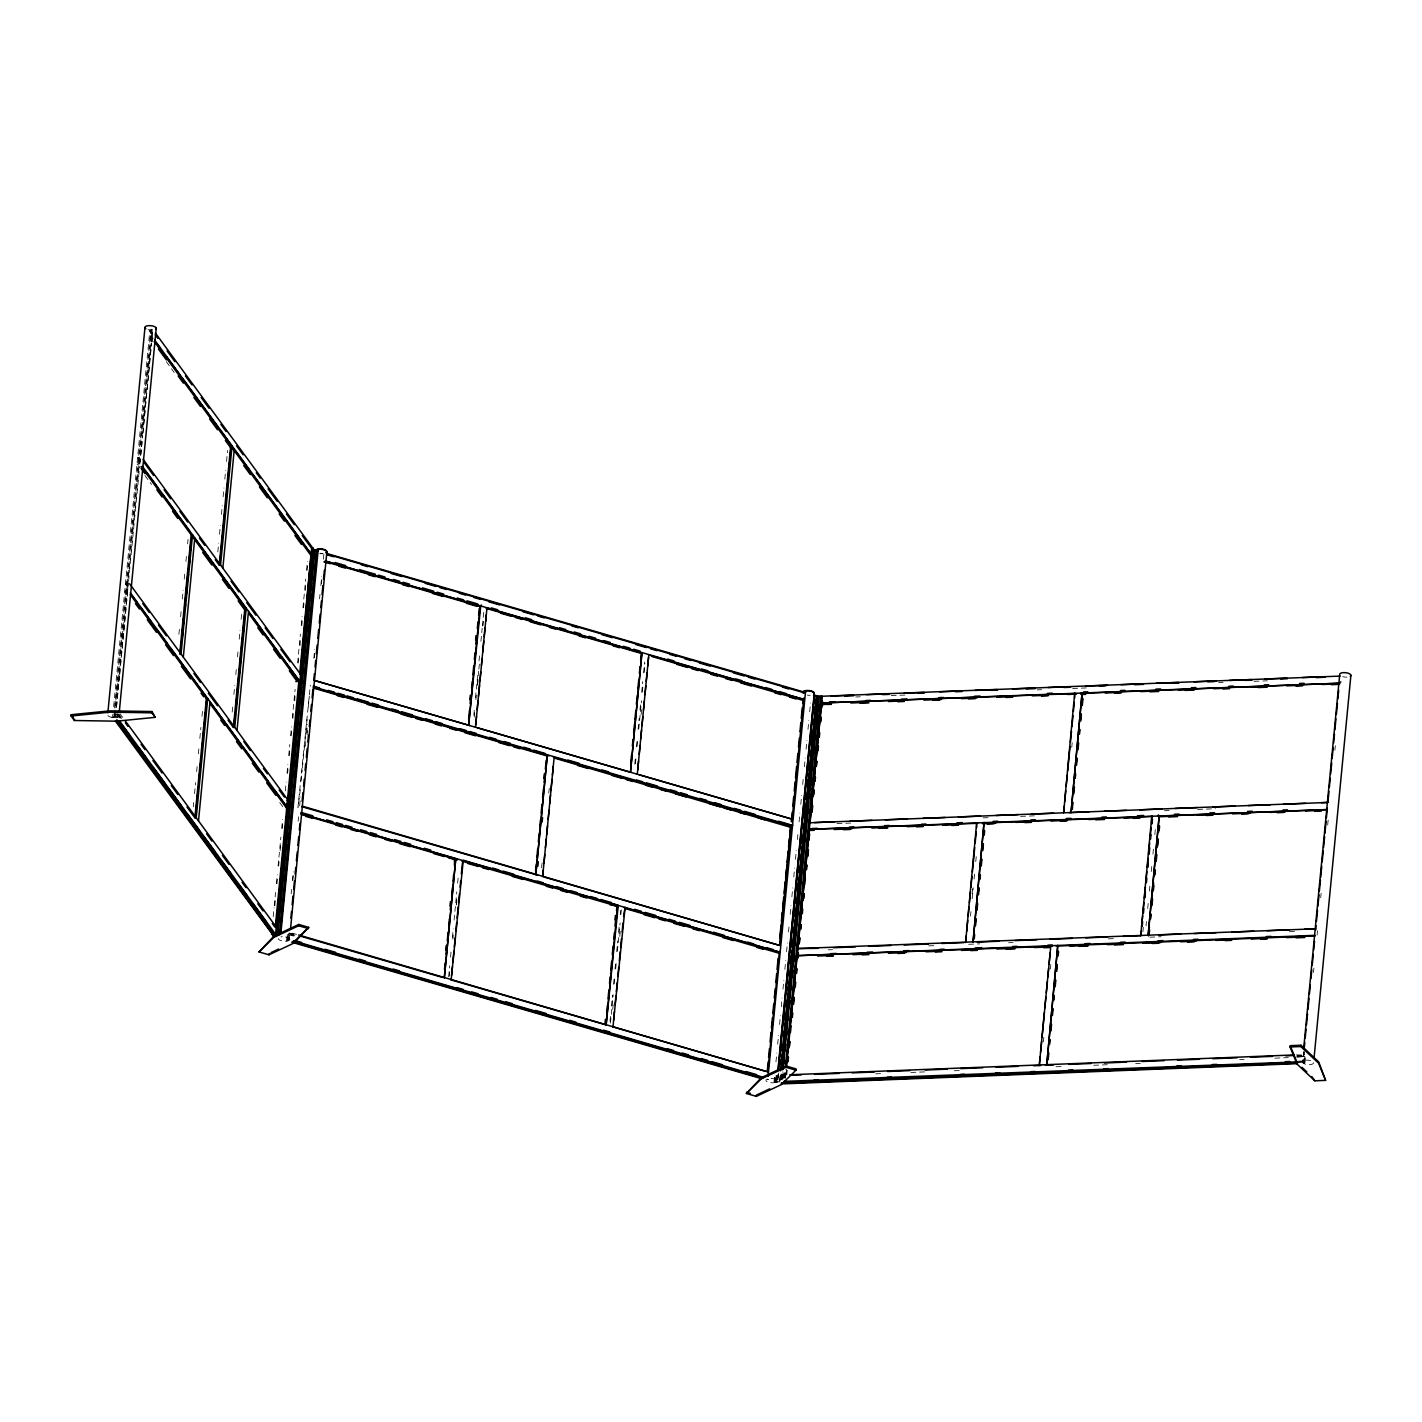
<?xml version="1.0" encoding="UTF-8"?>
<svg xmlns="http://www.w3.org/2000/svg" width="1422" height="1422" viewBox="0 0 1422 1422"><rect width="100%" height="100%" fill="white"/><g stroke="black" fill="none" stroke-linecap="round" stroke-linejoin="round"><path stroke-width="0.75" stroke-dasharray="5 3.75" d="M112.018 717.435L113.102 713.933M113.636 706.485L149.879 330.011L151.425 329.94L115.182 707.392M112.569 717.506L114.098 717.435L114.275 710.2M114.489 707.996L150.963 329.317L152.296 329.264L151.71 340.907M114.098 717.435L114.667 711.604L119.946 718.821M117.404 717.221L114.986 716.759L115.626 710.147M115.84 707.943L139.16 465.758M139.374 463.572L152.296 329.264M115.449 717.381L115.609 710.982M127.749 589.739L127.767 584.638L126.416 584.691L127.767 584.638M139.498 462.808C137.01 464.496 142.076 462.043 139.943 458.275L139.001 458.897M152.083 337.014L152.101 331.913L151.176 332.535M116.515 706.379L119.484 675.557M119.697 673.353L128.389 583.091M128.602 580.887L139.623 466.398M139.836 464.194L142.591 435.576M142.804 433.372L151.496 343.093M116.533 707.338L119.466 676.872M119.679 674.703L127.838 589.863L126.487 589.917M140.867 454.613L142.129 441.567M142.964 432.875L151.55 343.68M151.763 341.493L152.172 337.156L150.821 337.21M116.8 717.328L117.137 713.773M178.905 634.319L179.545 627.689M180.612 616.65L181.252 610.038M182.318 599L183.154 590.166M184.22 579.127L184.86 572.497M185.927 561.459L186.566 554.829M187.633 543.791L188.06 539.382M193.268 806.896L193.694 802.47M194.53 793.654L195.596 782.598M196.663 771.559L197.303 764.947M198.369 753.909L199.009 747.279M199.844 738.445L200.911 727.406M201.977 716.368L202.617 709.738M217.815 551.967L218.65 543.133M219.503 534.299L220.357 525.482M221.423 514.426L222.276 505.61M223.13 496.776L223.965 487.942M224.818 479.107L225.671 470.273M226.525 461.439L227.591 450.401M232.177 712.084L232.817 705.454M233.883 694.416L234.737 685.582M235.803 674.543L236.425 667.913M237.492 656.875L238.132 650.263M239.198 639.225L240.051 630.39M241.118 619.352L241.74 612.722M273.202 916.675L274.055 907.84M274.268 905.636L275.548 892.394M276.401 883.56L277.237 874.743M278.09 865.909L280.863 837.22M281.698 828.386L282.551 819.57M285.324 790.881L286.16 782.047M287.013 773.213L287.866 764.396M288.719 755.562L289.786 744.524M290.621 735.707L291.474 726.873M292.328 718.057L293.821 702.592M294.034 700.388L295.101 689.368M297.642 662.883L299.135 647.437M299.349 645.215L300.398 634.194M301.251 625.36L302.104 616.526M302.957 607.709L304.45 592.263M304.646 590.059L305.712 579.021M306.565 570.186L307.419 561.37M274.819 905.796L275.459 899.184M276.952 883.737L277.379 879.311M278.659 866.069L279.067 861.661M280.134 850.623L280.774 844.01M282.267 828.564L282.694 824.138M287.582 773.39L288.008 768.964M289.27 755.74L289.697 751.314M291.19 735.867L291.617 731.459M292.896 718.217L293.305 713.808M294.727 700.762L295.012 696.14M298.193 663.043L298.62 658.635M300.042 645.588L300.326 640.967M301.82 625.52L302.246 621.112M303.508 607.869L303.935 603.461M305.357 590.414L305.641 585.811M307.116 570.346L307.543 565.938M300.309 789.654L297.962 807.5L310.351 685.244M301.144 780.962L302.193 770.084M302.406 767.898L303.864 752.682M304.077 750.496L307.419 715.693M308.272 707.001L309.321 696.122M288.719 933.916L288.097 940.511L286.711 940.12L287.404 934.325M291.155 893.869L291.581 889.479M292.434 880.662L293.27 871.864M298.158 821.223L298.584 816.815M299.633 805.812L300.486 796.995M305.357 746.372L305.783 741.964M306.637 733.148L307.49 724.349M313.835 658.297L314.689 649.481M319.559 598.858L319.986 594.449M320.839 585.633L321.692 576.834M323.381 559.219L324.02 552.607M292.879 880.005L293.305 875.65M314.28 657.746L314.706 653.391M321.408 583.784L321.834 579.429M286.906 941.115L288.115 933.827M307.081 734.925L307.507 730.517M286.711 940.12L288.755 940.084L289.306 934.254L295.687 936.103M288.755 940.084L290.106 932.512M448.641 976.683L449.69 965.805M450.525 957.095L451.361 948.403M452.409 937.525L453.245 928.815M454.08 920.123L456.8 891.843M457.635 883.133L458.488 874.441M473.81 715.266L474.433 708.743M475.481 697.864L477.988 671.753M479.036 660.875L479.676 654.351M480.92 641.304L482.182 628.24M482.396 626.071L484.067 608.669M449.299 976.239L449.708 971.884M452.854 939.267L453.28 934.912M456.213 904.445L456.835 897.922M474.255 717.008L474.681 712.653M475.926 699.606L476.352 695.251M477.401 684.373L478.663 671.326M478.858 669.14L479.498 662.616M483.053 625.627L483.48 621.29M456.48 904.925L456.906 900.517M477.614 685.333L478.041 680.907M541.604 867.847L542.244 861.234M548.75 793.12L549.248 788.357M610.002 1021.316L610.642 1014.793M611.478 1006.083L612.527 995.204M613.575 984.326L614.197 977.803M615.033 969.111L615.868 960.401M616.704 951.709L617.752 940.831M618.588 932.121L619.441 923.429M620.276 914.719L620.685 910.364M634.763 764.254L635.598 755.544M636.434 746.852L637.269 738.142M638.105 729.45L639.153 718.572M639.989 709.862L640.842 701.17M641.678 692.461L642.726 681.582M643.562 672.89L644.61 662.012M610.465 1023.058L613.184 994.778M614.233 983.9L614.855 977.376M615.69 968.666L616.526 959.974M617.379 951.265L620.099 922.985M620.934 914.275L621.343 909.938M635.421 763.81L636.256 755.118M637.092 746.408L637.927 737.716M638.78 729.006L641.5 700.726M642.335 692.016L643.171 683.324M644.219 672.446L645.055 663.736M612.758 1009.336L613.184 1004.91M619.779 936.476L620.419 929.846M641.126 714.662L641.766 708.049M776.483 1075.565L775.843 1082.195L774.066 1081.662L774.492 1077.272M775.968 1061.861L776.821 1053.044M777.674 1044.246L778.527 1035.429M779.576 1024.427L780.429 1015.628M781.282 1006.812L782.118 998.013M782.971 989.197L783.824 980.398M784.873 969.377L785.726 960.579M786.579 951.762L787.433 942.964M788.481 931.961L789.121 925.349M790.188 914.346L791.023 905.53M791.876 896.731L792.729 887.915M793.778 876.912L794.631 868.113M795.485 859.297L796.32 850.498M797.387 839.478L798.026 832.883M799.093 821.88L799.928 813.064M800.782 804.265L801.635 795.449M802.683 784.446L803.323 777.834M804.39 766.831L805.225 758.015M806.078 749.216L806.932 740.418M807.98 729.397L808.834 720.598M809.687 711.782L810.54 702.983M774.279 1082.675L775.363 1074.623M774.901 1082.444L775.541 1075.814M778.741 1072.952L777.887 1081.787L776.696 1082.569L775.505 1082.409L776.092 1075.459M775.968 1082.551L776.75 1075.032M776.359 1081.484L776.981 1074.854M776.696 1082.569L777.55 1074.321M777.727 1074.748L777.087 1081.378L774.066 1081.662M778.19 1074.89L777.887 1081.787M779.558 1081.04L780.394 1073.059M779.878 1081.218L780.5 1073.806M780.038 1080.436L780.909 1073.752M780.625 1079.138L781.265 1072.526M780.909 1079.174L781.549 1072.561M781.229 1079.174L781.869 1072.561M781.353 1079.174L781.993 1072.543M781.851 1079.529L782.402 1071.832M782.011 1079.956L782.864 1071.122M783.007 1072.561L783.007 1077.467M783.007 1078.943L783.629 1070.944M783.824 1078.036L784.464 1071.406M784.286 1077.84L784.926 1071.228M784.766 1077.823L785.406 1071.193M784.997 1078.107L785.851 1069.291M785.424 1078.089L786.277 1069.273M785.993 1074.463L786.419 1070.055M786.224 1074.748L786.864 1070.037M786.793 1074.908L787.219 1070.499M972.204 893.727L972.666 887.861M970.515 916.052L970.942 911.698M972.186 898.651L973.235 887.772M974.07 879.063L974.71 872.539M975.759 861.661L976.381 855.137M1043.393 1041.757L1043.819 1037.349M1050.414 968.897L1050.84 964.472M1071.779 747.19L1072.188 742.675M1142.915 931.766L1143.341 927.357M1146.025 925.918L1146.452 921.563M1147.714 908.516L1148.336 901.992M1149.385 891.114L1150.007 884.591M1151.269 871.526L1151.891 865.003M1152.94 854.124L1153.58 847.601M1154.824 834.554L1155.464 828.031M1303.938 1051.285L1302.89 1062.287L1303.547 1052.12M1304.116 1063.692L1304.347 1051.836M1303.761 1063.496L1304.614 1054.68M1298.997 1061.719L1304.774 1061.505L1304.792 1056.404L1296.508 1056.724M1303.299 1062.856L1304.792 1062.785L1305.023 1055.622M1304.792 1062.785L1305.432 1056.191M1313.484 972.524L1313.91 968.115M1317.092 935.089L1317.519 930.681M1320.7 897.655L1321.127 893.265M1327.686 825.009L1328.326 818.397M1334.903 750.158L1335.329 745.75M289.501 939.587L289.555 939.373A5.652 2.204 5.5 0 0 283.725 936.76M765.8 1079.902L768.502 1079.422L767.116 1079.031M776.11 1081.644L779.54 1081.875M151.301 331.237L149.95 331.29L152.563 334.881M151.656 336.445L150.323 336.499L153.416 340.747M151.958 338.312L153.292 338.258M139.125 457.6L137.774 457.653L140.405 461.226M139.089 459.022L140.44 458.968M137.099 464.781L138.432 464.727M126.967 583.962L125.616 583.998L128.229 587.588M127.34 589.17L126.398 589.792M126.274 591.09L124.923 591.143L127.553 594.716M115.164 715.533L114.222 716.137M113.653 716.812L114.986 716.759M855.777 696.976L860.203 696.798M891.185 695.589L906.667 694.967M1037.225 689.848L1041.651 689.67M1072.615 688.461L1088.114 687.857M1218.654 682.72L1223.08 682.542M1254.062 681.334L1267.34 680.818M836.971 823.587L852.471 822.983M983.011 817.863L988.13 817.65M1020.623 816.37L1034.416 815.837M1164.458 810.736L1169.133 810.54M1197.644 809.42L1215.437 808.727M828.191 949.807L832.617 949.647M928.797 945.861L935.445 945.594M968.631 944.297L979.829 943.853M1008.625 942.733L1013.068 942.555M1108.342 938.822L1116.874 938.484M1149.829 937.187L1161.134 936.743M1289.434 931.712L1296.117 931.446M1296.526 1054.857L1303.565 1055.16L1296.935 1055.426M1297.344 1055.977L1304.401 1056.279L1297.753 1056.546M785.673 1076.774L784.748 1077.396M875.597 1073.841L882.209 1073.574M910.88 1072.455L926.309 1071.832M954.251 1070.748L960.899 1070.482M1056.031 1066.749L1063.229 1066.464M1093.66 1065.274L1107.329 1064.74M1135.698 1063.62L1140.391 1063.443M1239.611 1059.532L1244.108 1059.354M1274.876 1058.164L1288.368 1057.63M1296.935 1057.293L1304.792 1056.404M1298.588 1061.168L1304.347 1060.936M1298.464 1062.465L1304.383 1062.234M149.879 330.011L149.328 329.94A5.652 2.204 5.5 0 1 147.959 329.62M292.221 933.134L296.469 934.361M289.43 932.956L295.812 934.805M288.773 933.383L295.154 935.232M288.648 934.681L295.029 936.529M288.879 938.787L286.977 938.858L292.47 940.457M153.238 341.955L150.608 338.365L149.257 338.418L151.887 342.009M166.321 361.721L174.195 372.475M144.973 475.535L151.532 484.493M279.743 802.595L283.671 807.963M120.106 713.791L122.736 717.381M118.755 713.844L121.385 717.435M118.63 715.142L121.297 718.768M117.422 713.897L120.035 717.47M289.555 939.373A5.652 2.204 5.5 0 1 284.133 941.222A5.652 2.204 5.5 0 1 278.285 938.609M280.934 936.867A5.652 2.204 5.5 0 1 282.267 936.725M322.883 553.745A5.652 2.204 5.5 0 1 319.968 553.549M322.918 553.425A5.652 2.204 5.5 0 1 320.003 553.229M118.062 714.591A5.652 2.204 5.5 0 1 114.222 717.63A5.652 2.204 5.5 0 1 107.788 714.431M771.08 1078.32A5.652 2.204 5.5 0 1 776.874 1080.738A5.652 2.204 5.5 0 1 772.466 1082.817A5.652 2.204 5.5 0 1 765.907 1080.756M810.256 695.305A5.652 2.204 5.5 0 1 807.341 695.109M1313.59 1062.749A5.652 2.204 5.5 0 1 1307.174 1064.509A5.652 2.204 5.5 0 1 1302.588 1061.256A5.652 2.204 5.5 0 1 1310.604 1060.634M1346.918 677.139A5.652 2.204 5.5 0 1 1342.635 676.623"/><path stroke-width="1.5" d="M273.948 936.458C277.574 935.001 271.46 935.054 273.699 936.849M71.1 715.995L71.224 714.697L109.992 710.858L152.047 711.533L155.229 717.346L116.462 721.185L74.406 720.51L71.1 715.995L109.85 712.155L151.923 712.831L155.229 717.346M74.406 720.51L74.531 719.212M107.859 712.795L144.973 327.504M119.341 711.356L156.224 328.251M151.923 712.831L152.047 711.533M191.17 534.85L179.687 654.084L181.038 654.031L192.521 534.796L191.579 535.419M180.31 652.449L181.376 641.411M181.803 636.985L182.656 628.151M183.083 623.743L184.149 612.704M184.576 608.278L185.624 597.24M186.051 592.832L186.904 583.998M187.331 579.572L188.397 568.533M188.824 564.125L189.89 553.087M190.299 548.661L191.152 539.845M180.701 654.476L181.341 647.952M182.371 637.074L182.798 632.719M183.634 624.027L184.06 619.672M185.109 608.794L185.518 604.439M186.566 593.561L186.993 589.206M187.828 580.514L188.451 573.99M189.499 563.112L189.926 558.757M190.761 550.065L191.17 545.71M183.314 657.142L194.796 537.907M194.885 817.828L206.368 698.593L207.719 698.54L196.236 817.774L194.885 817.828L186.993 807.021M219.219 565.121L230.702 445.886L232.053 445.833L220.57 565.067L219.219 565.121L215.255 559.681M195.827 813.188L197 800.728M197.285 797.955L198.333 787.077M198.707 783.06L199.809 771.844M200.2 767.613L201.266 756.575M201.693 752.274L204.021 727.868M204.413 723.994L205.515 712.404M205.888 708.76L206.919 697.864L170.622 648.308M220.072 561.263L222.614 534.761M222.881 532.183L223.929 521.305M224.321 517.093L225.387 506.054M225.814 501.735L226.862 490.608M227.289 486.502L229.635 461.901M230.009 458.222L231.253 445.175M198.511 820.885L209.994 701.65M222.845 568.16L234.328 448.925M234.221 723.585L235.288 712.546M235.714 708.12L236.781 697.082M237.207 692.674L239.536 668.376M239.963 663.967L241.029 652.929M241.456 648.503L242.522 637.465M242.949 633.057L243.784 624.222M244.211 619.796L245.277 608.758M234.612 723.176L235.448 714.466M236.07 707.943L236.692 701.419M237.545 692.727L238.167 686.186M238.789 679.663L239.625 670.971M240.265 664.447L241.1 655.738M241.722 649.214L242.362 642.691M243.198 633.981L243.82 627.457M244.655 618.748L245.704 607.887L226.08 581.083M237.012 730.481L248.495 611.247M259 951.922L273.966 936.103L298.762 924.46L308.716 927.34L293.75 943.177L268.971 954.82L259 951.922L273.842 937.4L298.638 925.758L308.592 928.637M268.971 954.82L269.096 953.522M276.277 936.423L274.322 932.921M130.273 592.761L287.706 807.803L286.373 807.856L286.782 803.537M142.449 466.416L299.882 681.44L298.531 681.494L299.064 680.765M154.607 340.054L312.04 555.095L310.707 555.149L310.831 553.851M275.441 925.58L298.904 680.427M299.669 673.992L311.027 554.633M275.921 927.5L299.74 680.587M300.38 673.975L311.667 548.021L312.787 547.985L313.64 549.176L276.437 935.374M274.606 934.396L275.601 934.183L312.733 547.968L155.3 332.926M276.437 927.108L277.326 917.883M277.699 913.866L278.765 902.828M279.192 898.402L280.081 889.194M280.507 884.768L281.574 873.748M282.178 867.509L283.014 858.692M283.44 854.267L284.507 843.246M284.755 840.633L285.822 829.613M286.426 823.374L287.262 814.557M287.688 810.131L288.755 799.111M289.004 796.498L290.07 785.459M290.497 781.051L291.528 770.404M291.937 765.996L293.003 754.958M293.43 750.549L294.318 741.324M294.745 736.916L295.812 725.878M296.203 721.861L297.251 710.822M297.678 706.414L298.567 697.189M298.993 692.781L300.06 681.742M300.664 675.521L301.5 666.687M301.926 662.279L302.993 651.24M303.242 648.645L304.308 637.607M304.912 631.386L305.766 622.552M306.174 618.143L307.241 607.105M307.667 602.697L308.556 593.472M308.983 589.063L310.014 578.416M310.44 574.008L311.489 562.97M311.916 558.562L312.111 549.248M276.65 929.508L280.49 889.781M280.898 885.355L290.461 786.064M290.888 781.638L294.727 741.911M295.136 737.503L298.976 697.775M299.402 693.367L308.965 594.058M309.374 589.65L313.64 549.176M276.49 934.218L313.213 549.923M278.125 933.97L315.097 549.976L313.462 550.225M279.69 934.627L316.679 550.634L314.742 551.398M280.863 923.944L281.503 917.332M282.356 908.498L282.782 904.09M283.636 895.256L284.276 888.643M285.129 879.809L285.751 873.197M286.604 864.363L287.031 859.955M287.884 851.12L288.524 844.508M289.377 835.674L289.999 829.062M290.852 820.227L291.279 815.819M292.132 806.985L292.772 800.373M293.625 791.539L294.265 784.926M295.101 776.092L295.74 769.48M296.38 762.85L297.02 756.237M297.873 747.403L298.513 740.791M299.367 731.957L299.989 725.344M300.842 716.51L301.268 712.102M302.122 703.268L302.762 696.656M303.615 687.821L304.237 681.191M305.09 672.375L305.517 667.949M306.37 659.133L307.01 652.502M307.863 643.686L308.503 637.056M309.338 628.24L309.765 623.814M310.618 614.997L311.258 608.367M312.111 599.551L312.751 592.921M313.587 584.104L314.226 577.474M314.866 570.862L315.506 564.232M316.359 555.415L317.124 550.776L280.365 932.548M280.934 932.565L318.244 549.372M290.87 918.061L291.51 911.449M292.15 904.854L292.985 896.038M293.625 889.443L294.478 880.627M295.118 874.032L295.74 867.42M296.38 860.825L297.234 852.009M297.873 845.397L298.709 836.598M299.349 829.986L299.989 823.391M457.031 859.066L300.913 813.722L301.037 812.424M302.104 801.368L302.957 792.569M303.597 785.957L304.219 779.363M305.072 770.546L305.712 763.952M306.352 757.339L307.188 748.523M307.827 741.928L308.467 735.316M309.321 726.518L309.943 719.905M310.796 711.107L311.436 704.494M312.076 697.9L312.911 689.083M314.404 673.673L313.764 680.285L792.143 819.179M315.044 667.078L315.684 660.466M316.306 653.853L317.159 645.055M317.799 638.442L318.635 629.644M319.275 623.032L320.128 614.233M320.768 607.621L321.408 601.026M322.03 594.414L322.883 585.615M323.523 579.003L324.376 570.186M290.568 928.566L326.864 551.878M298.638 925.758L298.762 924.46M445.744 950.109L446.17 945.683M450.01 905.938L450.436 901.53M469.864 699.588L470.291 695.18M475.606 639.989L476.032 635.563M444.499 969.537L445.139 962.907M445.993 954.073L446.828 945.257M447.255 940.831L448.108 931.997M448.748 925.384L449.388 918.754M450.241 909.92L450.881 903.308M451.734 894.474L452.356 887.843M452.996 881.213L453.636 874.601M454.489 865.767L454.471 859.581M468.62 719.034L469.473 710.2M470.113 703.57L470.753 696.958M471.589 688.124L472.228 681.494M472.868 674.863L473.722 666.047M474.361 659.417L475.001 652.787M475.855 643.953L476.477 637.34M477.33 628.506L477.97 621.876M478.61 615.264L479.25 608.634M480.778 605.559L468.638 725.22L480.121 605.985L481.489 605.061M451.574 975.51L452.427 966.676M452.854 962.25L453.92 951.211M454.347 946.803L455.2 937.969M455.822 931.339L456.675 922.523M457.102 918.097L458.168 907.058M458.595 902.65L459.448 893.816M460.088 887.186L460.728 880.556M461.35 873.943L462.417 862.905M475.695 725.007L476.548 716.173M477.188 709.542L478.041 700.708M478.467 696.3L479.534 685.262M479.943 680.836L480.796 672.002M481.436 665.389L482.076 658.759M482.716 652.129L483.782 641.091M484.209 636.683L485.044 627.849M485.684 621.218L486.324 614.606M543.844 778.349L544.27 773.923M535.579 870.637L536.218 864.025M536.858 857.395L537.694 848.561M538.334 841.931L539.187 833.096M539.827 826.484L540.467 819.854M541.107 813.242L541.96 804.408M542.6 797.778L543.435 788.943M544.075 782.313L544.928 773.497M545.355 769.071L546.208 760.237M537.907 866.158L538.334 861.732M542.155 821.987L542.582 817.579M543.293 869.98L542.653 876.61L554.136 757.375M543.933 863.367L544.786 854.533M545.426 847.903L546.261 839.069M546.688 834.661L547.541 825.827M548.181 819.196L549.034 810.362M549.674 803.75L550.527 794.916M550.954 790.49L552.003 779.452M552.429 775.043L553.282 766.209M605.008 1023.591L605.434 1019.183M614.997 919.821L615.424 915.413M605.452 1025.369L605.879 1020.96M606.732 1012.126L607.372 1005.496M608.012 998.866L608.865 990.05M609.505 983.42L610.145 976.79M610.767 970.177L611.62 961.343M612.26 954.713L613.113 945.879M613.753 939.267L614.393 932.636M615.033 926.006L615.868 917.172M616.508 910.56L616.935 906.134L610.002 904.748M630.639 763.827L631.492 754.993M632.346 746.159L632.986 739.529M633.625 732.917L634.479 724.082M634.887 719.656L635.741 710.84M636.381 704.21L637.234 695.376M637.874 688.746L638.727 679.912M639.367 673.299L640.007 666.669M640.629 660.057L641.269 653.427M617.592 905.707L606.128 1024.924L618.268 905.263L463.288 860.257L451.147 979.918M613.611 1020.303L614.446 1011.469M615.086 1004.839L615.939 996.004M616.366 991.596L617.219 982.762M617.859 976.132L618.712 967.298M619.334 960.685L620.188 951.851M620.614 947.443L621.467 938.609M622.107 931.979L622.96 923.145M623.6 916.515L625.111 907.254L612.971 1026.915M637.731 769.782L638.567 760.966M639.207 754.335L640.06 745.501M640.7 738.871L641.553 730.055M641.98 725.629L642.833 716.795M643.455 710.182L644.308 701.348M644.948 694.718L645.801 685.884M646.228 681.476L647.081 672.642M647.721 666.011L648.574 657.177M746.372 1093.482L761.339 1077.663L786.117 1066.02L796.071 1068.9L795.947 1070.197L781.122 1084.737L756.326 1096.38L746.372 1093.482L761.214 1078.96L785.993 1067.318L795.947 1070.197M756.326 1096.38L756.451 1095.082L769.8 1088.808M779.949 936.316L780.998 925.438M781.407 921.083L782.242 912.373M782.882 905.85L783.718 897.158M784.126 892.803L785.175 881.924M785.602 877.57L786.437 868.878M787.059 862.354L788.108 851.476M788.535 847.121L789.37 838.411M789.992 831.888L790.632 825.364M767.222 1071.459L768.164 1061.843M768.573 1057.435L769.426 1048.636M770.066 1042.024L771.008 1032.301M771.417 1027.946L772.395 1017.814M772.821 1013.406L773.728 1004.021M774.297 997.995L775.186 988.788M775.79 982.584L776.643 973.786M777.052 969.377L778.118 958.339M780.02 938.556L783.842 898.917M784.269 894.527L790.916 825.453M791.272 821.863L792.196 812.211M792.747 806.452L793.654 796.978M794.24 791.041L795.129 781.762M795.502 777.834L796.587 766.529M796.995 762.423L797.849 753.482M798.471 747.012L799.324 738.196M799.946 731.726L800.799 722.785M801.226 718.377L802.239 707.801M802.666 703.446L803.128 698.575M779.771 944.581L791.29 824.92M767.756 1072.419L779.416 951.318M780.056 944.723L791.574 825.009M791.93 821.436L803.803 698.131M768.093 1076.33L805.616 690.932M777.923 1070.126L814.237 693.438M778.154 1070.339L814.273 695.162L815.073 695.589L813.882 696.371M778.598 1070.464L814.735 695.305M779.594 1064.136L780.02 1059.71M780.874 1050.894L781.282 1046.468M782.349 1035.447L782.775 1031.021M783.842 1020.001L784.269 1015.575M785.122 1006.758L785.762 1000.128M786.597 991.312L787.024 986.886M788.09 975.865L788.517 971.439M789.37 962.623L790.01 955.993M790.845 947.176L791.272 942.75M792.338 931.712L792.765 927.304M793.832 916.266L794.258 911.858M795.111 903.023L795.52 898.615M796.587 887.577L797.013 883.169M798.08 872.13L798.506 867.722M799.36 858.888L799.786 854.48M800.835 843.442L801.261 839.033M802.328 827.995L802.755 823.587M803.608 814.753L804.248 808.14M805.083 799.306L805.51 794.898M806.576 783.86L807.003 779.452M807.856 770.617L808.496 764.005M809.349 755.171L809.758 750.763M810.824 739.724L811.251 735.316M812.317 724.278L812.744 719.87M813.597 711.036L814.024 706.627M780.607 1070.837L816.726 695.678L813.544 695.287M781.353 1064.989L782.42 1053.951M782.847 1049.543L783.895 1038.504M784.322 1034.078L786.668 1009.816M787.095 1005.39L788.161 994.369M788.57 989.943L790.916 965.68M791.343 961.254L792.41 950.234M792.836 945.808L795.165 921.545M795.591 917.119L796.658 906.081M797.084 901.672L799.413 877.392M799.839 872.984L800.906 861.945M801.333 857.537L802.399 846.499M802.808 842.091L805.154 817.81M805.581 813.402L806.647 802.364M807.074 797.955L809.402 773.675M809.829 769.266L810.895 758.228M811.322 753.82L813.651 729.539M814.077 725.131L815.144 714.093M815.57 709.685L816.637 698.646M781.336 1069.344L816.726 695.678M781.531 1068.082L781.958 1063.674M782.811 1054.84L783.433 1048.227M784.286 1039.393L784.926 1032.763M785.566 1026.151L786.206 1019.538M787.059 1010.704L787.699 1004.074M788.535 995.258L789.174 988.628M789.814 982.015L790.454 975.385M791.307 966.569L791.947 959.939M792.783 951.122L793.423 944.492M794.276 935.676L794.702 931.25M795.556 922.434L796.196 915.804M797.049 906.987L797.671 900.357M798.524 891.541L799.164 884.911M799.804 878.298L800.444 871.668M801.297 862.852L801.919 856.222M802.772 847.388L803.412 840.775M804.052 834.145L804.692 827.533M805.545 818.699L806.185 812.086M807.021 803.252L807.66 796.64M808.3 790.01L808.94 783.398M809.793 774.563L810.433 767.951M811.269 759.117L811.909 752.505M812.762 743.67L813.188 739.262M814.042 730.428L814.682 723.816M815.535 714.982L816.157 708.369M781.673 1069.38L817.579 696.425L1340.075 676.09M782.278 1068.135L782.704 1063.727M783.558 1054.911L784.197 1048.281M785.051 1039.446L785.691 1032.834M786.544 1024L787.166 1017.388M787.806 1010.758L788.446 1004.145M789.299 995.311L789.939 988.699M790.792 979.865L791.414 973.252M792.054 966.622L792.694 960.01M793.547 951.176L794.187 944.563M795.04 935.729L795.68 929.117M796.302 922.487L796.942 915.875M797.795 907.04L798.435 900.428M799.288 891.594L799.928 884.982M800.568 878.352L801.19 871.739M802.044 862.905L802.683 856.293M803.537 847.459L804.177 840.829M805.03 832.012L805.652 825.382M806.292 818.77L806.932 812.14M807.785 803.323L808.425 796.693M809.278 787.877L809.918 781.247M810.54 774.635L811.18 768.004M812.033 759.188L812.673 752.558M813.526 743.742L814.166 737.111M814.806 730.499L815.428 723.869M816.281 715.053L816.921 708.423M782.242 1069.486L818.165 696.531M782.615 1069.628L785.584 1038.718M786.01 1034.309L789.832 994.582M790.259 990.174L794.08 950.447M794.507 946.039L799.822 890.865M800.248 886.457L804.07 846.73M804.497 842.322L808.318 802.595M808.745 798.186L812.566 758.459M812.993 754.033L818.308 698.877M783.078 1068.917L818.983 695.962M783.842 1063.852L784.269 1059.497M785.104 1050.805L785.726 1044.281M786.562 1035.572L786.988 1031.217M788.037 1020.338L788.446 1016.001M789.494 1005.123L789.921 1000.768M790.97 989.89L791.379 985.535M792.232 976.843L792.854 970.302M793.689 961.61L794.116 957.255M807.963 813.313L808.389 808.958M809.438 798.08L809.847 793.725M810.7 785.033L811.322 778.509M813.633 754.584L814.042 750.229M815.09 739.351L815.517 734.996M816.566 724.118L816.975 719.763M817.81 711.071L818.45 704.548M785.353 1066.802L820.583 696.247M796.96 948.296L797.6 941.773M798.435 933.063L798.844 928.708M799.893 917.83L800.533 911.306M801.368 902.615L801.777 898.26M802.612 889.55L803.252 883.026M804.088 874.334L804.71 867.811M805.545 859.101L805.972 854.746M807.021 843.868L807.643 837.345M785.993 1067.318L821.543 696.033M786.064 1067.069L822.307 696.407M1298.464 1062.465L785.122 1082.622L785.246 1081.324M786.49 1067.051L809.438 828.724M810.078 822.094L821.756 700.726M1297.077 1063.674L785.939 1083.742L785.655 1081.875M787.699 1061.203L788.126 1056.795M788.979 1047.961L789.619 1041.348M790.472 1032.514L791.112 1025.884M791.947 1017.068L792.374 1012.66M793.227 1003.825L793.867 997.195M794.72 988.379L795.36 981.749M796.213 972.932L796.622 968.506M797.689 957.486L798.115 952.509M798.968 944.244L799.608 937.613M800.462 928.797L800.888 924.371M801.937 913.351L802.364 908.925M803.217 900.108L803.857 893.478M804.71 884.662L805.35 878.032M806.185 869.197L806.612 864.789M807.465 855.973L808.105 849.343M808.958 840.509L809.598 833.896M811.713 811.82L812.353 805.207M813.206 796.373L813.846 789.761M814.699 780.927L815.108 776.519M816.175 765.48L816.601 761.072M817.454 752.238L818.094 745.626M818.948 736.792L819.374 732.383M820.423 721.345L820.85 716.937M821.703 708.103L822.343 701.49M788.072 1061.683L788.481 1057.257M789.548 1046.219L789.974 1041.811M792.321 1017.53L792.747 1013.122M793.583 1004.288L794.223 997.675M795.289 986.637L795.716 982.229M796.569 973.395L796.995 968.986M798.044 957.948L798.471 953.54M799.537 942.502L799.964 938.093M800.817 929.259L801.244 924.851M802.31 913.813L802.719 909.405M803.786 898.366L804.212 893.958M806.558 869.677L806.985 865.269M807.82 856.435L808.46 849.823M812.069 812.3L812.709 805.687M813.775 794.649L814.202 790.223M815.055 781.407L815.481 776.981M816.53 765.96L816.957 761.534M818.023 750.514L818.45 746.088M819.303 737.271L819.73 732.845M820.796 721.825L821.205 717.399M822.272 706.379L822.698 701.953M966.231 935.925L965.591 942.555L976.665 822.751L976.647 827.728M966.658 931.517L967.724 920.461M968.151 916.052L968.986 907.218M969.413 902.81L970.479 891.772M970.906 887.346L971.973 876.308M972.399 871.899L974.728 847.601M975.154 843.193L976.221 832.154M973.839 938.413L974.266 933.987M975.119 925.153L975.759 918.541M976.594 909.707L977.234 903.077M978.087 894.242L978.727 887.63M979.58 878.796L980.007 874.37M980.86 865.536L981.5 858.924M982.335 850.089L982.975 843.459M983.828 834.625L984.255 830.217M974.248 938.964L974.674 934.556M975.528 925.722L976.167 919.092M977.021 910.258L977.661 903.645M978.496 894.811L979.136 888.181M979.989 879.347L980.416 874.939M981.269 866.105L981.909 859.475M982.762 850.658L983.402 844.028M984.237 835.194L984.664 830.786M1040.14 1056.706L1039.286 1065.54L1050.769 946.305M1040.566 1052.28L1041.633 1041.242M1042.059 1036.834L1044.406 1012.535M1044.814 1008.127L1045.881 997.089M1046.308 992.663L1047.374 981.624M1047.801 977.216L1048.654 968.382M1049.081 963.974L1050.129 952.936M1064.26 806.203L1063.62 812.815L1074.694 693.029L1074.677 698.006M1064.687 801.777L1065.753 790.739M1066.18 786.33L1067.247 775.292M1067.673 770.866L1070.002 746.586M1070.428 742.16L1071.495 731.121M1071.921 726.713L1072.988 715.675M1073.414 711.249L1074.268 702.415M1047.747 1059.177L1048.387 1052.564M1049.24 1043.73L1049.667 1039.304M1050.52 1030.488L1051.16 1023.858M1052.013 1015.024L1052.653 1008.394M1053.489 999.559L1053.915 995.151M1054.768 986.317L1055.408 979.705M1056.262 970.871L1056.902 964.24M1057.755 955.406L1058.164 950.998M1071.868 808.674L1072.508 802.044M1073.361 793.227L1074.001 786.597M1074.854 777.763L1075.281 773.355M1076.134 764.521L1076.774 757.89M1077.609 749.056L1078.249 742.444M1079.102 733.61L1079.529 729.184M1080.382 720.35L1081.022 713.737M1081.875 704.903L1082.497 698.273M1048.174 1059.746L1048.814 1053.115M1049.649 1044.299L1050.076 1039.873M1050.929 1031.039L1051.569 1024.427M1052.422 1015.592L1053.062 1008.962M1053.915 1000.128L1054.324 995.72M1055.177 986.886L1055.817 980.256M1056.67 971.422L1057.31 964.809M1058.164 955.975L1058.59 951.549M1072.295 809.242L1072.935 802.612M1073.77 793.778L1074.41 787.166M1075.263 778.332L1075.69 773.906M1076.543 765.089L1077.183 758.459M1078.036 749.625L1078.658 742.995M1079.511 734.161L1079.938 729.753M1080.791 720.918L1081.431 714.306M1082.284 705.472L1082.924 698.842M1141.155 931.25L1140.728 935.676L1151.802 815.873L1151.571 823.071M1141.582 926.842L1142.648 915.804M1143.075 911.378L1143.928 902.543M1144.337 898.135L1145.403 887.097M1145.83 882.689L1146.896 871.633M1147.323 867.224L1148.176 858.39M1148.603 853.982L1149.669 842.944M1150.078 838.518L1151.145 827.48M1142.222 926.06L1142.648 921.723M1143.484 913.013L1143.892 908.658M1144.941 897.78L1145.368 893.443M1146.416 882.564L1146.825 878.209M1147.874 867.331L1148.301 862.976M1149.136 854.284L1149.758 847.761M1150.594 839.051L1151.02 834.696M1152.069 823.818L1152.478 819.481M1158.397 814.913L1158.272 816.21L1327.224 809.562L809.029 829.328L977.607 823.302M1148.549 935.943L1149.403 927.108M1150.256 918.274L1150.682 913.866M1151.536 905.032L1152.176 898.402M1152.798 891.79L1153.651 882.955M1154.291 876.325L1154.931 869.713M1155.784 860.879L1156.424 854.249M1157.064 847.619L1157.899 838.802M1158.539 832.172L1159.179 825.542M1149.172 934.307L1149.598 929.881M1150.665 918.843L1151.091 914.435M1151.944 905.601L1152.584 898.971M1153.438 890.136L1153.864 885.728M1154.913 874.69L1155.339 870.264M1156.193 861.43L1156.833 854.818M1157.686 845.983L1158.326 839.353M1159.179 830.519L1159.588 826.111M1290.056 1046.965L1290.181 1045.668L1300.952 1045.241L1318.727 1061.95L1325.606 1080.382L1314.835 1080.809L1297.06 1064.1L1290.056 1046.965L1300.828 1046.539L1318.603 1063.247L1325.606 1080.382M1300.828 1046.539L1300.952 1045.241M1303.69 1048.441L1339.773 673.939A5.652 2.204 5.5 0 1 1347.238 672.962A5.652 2.204 5.5 0 1 1350.242 676.321M1304.152 1049.081L1304.792 1042.468M1305.218 1038.06L1306.054 1029.261M1306.48 1024.853L1307.547 1013.85M1307.973 1009.442L1309.022 998.44M1309.449 994.031L1310.302 985.233M1310.942 978.62L1311.795 969.822M1312.204 965.414L1313.27 954.411M1313.697 950.003L1314.55 941.186M1315.599 930.184L1316.025 925.74M1316.452 921.403L1317.519 910.364M1317.91 906.17L1318.994 894.953M1319.385 890.936L1320.434 880.058M1320.683 877.338L1321.749 866.336M1322.176 861.928L1323.242 850.925M1323.562 847.423L1324.611 836.563M1324.931 833.31L1326.086 821.329M1326.406 817.899L1327.348 808.283M1321.269 802.701L1327.899 802.435L1328.966 791.485M1329.374 787.077L1330.228 778.261M1330.654 773.87L1331.721 762.85M1332.13 758.459L1333.196 747.439M1333.623 743.048L1334.476 734.232M1334.903 729.824L1335.951 718.821M1336.378 714.413L1337.444 703.41M1337.853 699.002L1338.706 690.203M1080.507 693.385L1339.382 683.218L1340.857 681.867M1314.017 1058.359L1350.9 675.254M1314.835 1080.809L1311.724 1076.472M316.413 550.403L315.595 551.114A5.652 2.204 5.5 0 1 322.492 549.425A5.652 2.204 5.5 0 1 326.207 552.945M293.874 941.879L308.716 927.34M317.817 549.479L317.07 549.976L318.457 550.367M326.811 552.092L326.065 552.589A5.652 2.204 5.5 0 0 322.527 549.105A5.652 2.204 5.5 0 0 315.631 550.794M486.964 607.976L475.481 727.211M300.913 813.722L779.949 952.225L624.08 907.592M648.788 654.973L637.305 774.208M805.19 691.039L804.425 691.536L805.812 691.927L804.301 692.816L328.073 554.491M790.134 827.177L554.793 758.193M792.818 825.382L791.45 826.306L553.336 757.144M779.967 945.541L302.264 806.15M767.809 1071.904L298.602 934.983M273.397 935.623L115.378 721.078M270.998 952.633L278.623 949.043M781.265 1083.937L782.26 1082.8M312.733 547.968L311.382 548.021L302.211 535.472M295.847 681.6L297.18 681.547L289.306 670.793M831.159 696.069L853.271 695.198M866.549 694.683L888.679 693.812M904.161 693.207L924.087 692.425M939.569 691.803L961.699 690.95M974.977 690.417L997.106 689.546M1012.588 688.941L1034.718 688.07M1047.996 687.555L1070.126 686.684M1085.608 686.079L1107.738 685.208M1121.016 684.693L1143.146 683.822M1156.424 683.289L1178.536 682.436M1194.036 681.813L1216.166 680.942M1229.443 680.427L1251.556 679.556M1264.833 679.041L1286.963 678.17M1302.445 677.565L1324.575 676.694M844.846 696.105L853.698 695.767M882.458 694.629L889.088 694.38M917.865 693.243L924.496 692.976M955.477 691.767L962.107 691.501M990.885 690.381L997.515 690.114M1026.275 688.995L1035.127 688.639M1063.905 687.501L1070.535 687.253M1099.295 686.115L1105.943 685.866M1134.703 684.729L1143.555 684.373M1172.315 683.253L1178.962 682.987M1207.722 681.867L1214.352 681.6M1245.334 680.391L1251.982 680.125M1280.742 678.987L1287.372 678.738M1316.15 677.601L1325.002 677.263M829.506 701.935L835.016 701.721M865.998 700.513L870.424 700.335M901.388 699.126L906.987 698.895M939.018 697.633L943.444 697.473M974.408 696.247L980.06 696.033M1047.427 693.385L1052.351 693.189M1083.44 691.963L1087.848 691.803M1120.447 690.523L1124.873 690.345M1155.855 689.119L1160.619 688.941M1191.263 687.733L1195.884 687.555M1228.875 686.257L1233.372 686.079M1264.229 684.871L1268.708 684.693M1299.512 683.484L1304.098 683.307M1076.081 693.545L821.205 702.983L1339.382 683.218M830.875 703.766L822.431 704.672M850.8 702.983L868.487 702.29M888.412 701.508L903.894 700.886M923.802 700.104L941.506 699.411M961.432 698.629L976.914 698.024M996.822 697.242L1012.322 696.638M1032.23 695.856L1047.73 695.251M1067.638 694.469L1076.49 694.114M1080.916 693.936L1085.341 693.776M1105.249 692.994L1120.732 692.372M1140.657 691.59L1158.361 690.896M1178.269 690.114L1193.751 689.51M1213.677 688.728L1229.159 688.124M1251.289 687.253L1266.771 686.648M1286.697 685.866L1302.179 685.262M1322.087 684.48L1339.791 683.769M826.857 704.494L831.283 704.317M860.061 703.197L868.913 702.841M897.673 701.721L904.303 701.455M933.081 700.335L939.711 700.068M968.471 698.931L975.119 698.682M1006.101 697.455L1012.731 697.207M1041.491 696.069L1048.138 695.802M1081.324 694.505L1085.75 694.327M1114.51 693.207L1121.158 692.941M1149.918 691.821L1158.77 691.465M1185.326 690.417L1194.178 690.079M1222.938 688.941L1229.568 688.692M1258.346 687.555L1267.198 687.199M1295.957 686.079L1302.588 685.813M1331.365 684.693L1337.995 684.426M287.048 800.728L288.399 800.675L129.651 583.855M814.557 822.591L834.465 821.809M849.965 821.205L872.095 820.334M885.373 819.819L907.485 818.948M922.985 818.343L945.115 817.472M958.375 816.957L980.505 816.086M996.004 815.481L1018.134 814.61M1031.394 814.077L1053.524 813.224M1069.024 812.602L1088.932 811.82M1104.414 811.215L1126.544 810.344M1139.822 809.829L1161.952 808.958M1175.23 808.443L1197.36 807.572M1212.842 806.967L1234.971 806.096M1248.249 805.563L1270.379 804.71M1283.657 804.177L1305.769 803.306M811.784 828.511L817.348 828.297M849.396 827.035L853.822 826.857M884.804 825.649L889.23 825.471M921.492 824.209L925.935 824.031M956.953 822.823L962.25 822.609M993.231 821.401L997.782 821.205M1030.843 819.907L1035.269 819.747M1066.251 818.521L1070.908 818.343M1101.943 817.117L1106.369 816.957M1137.387 815.73L1143.679 815.481M1174.448 814.273L1179.087 814.095M1209.891 812.886L1214.495 812.709M1247.574 811.411L1252.107 811.233M1283.017 810.007L1287.514 809.847M983.135 823.071L1152.407 816.441M809.865 830.466L814.291 830.288M834.199 829.506L851.902 828.813M871.81 828.031L887.31 827.426M907.218 826.644L922.7 826.04M942.626 825.258L958.108 824.636M982.442 823.693L995.72 823.16M1015.646 822.378L1031.128 821.774M1051.036 820.992L1066.536 820.387M1088.665 819.516L1104.147 818.912M1124.055 818.13L1139.555 817.526M1159.463 816.743L1177.167 816.05M1197.075 815.268L1212.575 814.646M1232.483 813.864L1250.187 813.171M1270.095 812.389L1285.595 811.784M1305.503 811.002L1320.985 810.398M843.459 829.719L850.107 829.47M878.867 828.333L887.719 827.995M916.479 826.857L923.127 826.591M951.887 825.471L958.517 825.204M987.295 824.085L993.925 823.818M1024.907 822.609L1031.537 822.343M1060.314 821.205L1066.944 820.956M1095.704 819.819L1104.556 819.481M1133.334 818.343L1139.964 818.077M1168.724 816.957L1177.576 816.601M1206.336 815.481L1212.984 815.215M1241.744 814.095L1248.392 813.828M1277.152 812.691L1283.782 812.442M1314.763 811.215L1321.411 810.967M817.881 948.35L797.546 948.563L1315.741 928.797L1304.667 929.241M833.363 947.745L855.493 946.874M868.771 946.341L890.901 945.488M904.179 944.955L928.513 943.995M941.791 943.479L963.92 942.608M977.198 942.093L999.328 941.222M1014.81 940.617L1036.94 939.746M1050.218 939.231L1072.348 938.36M1085.608 937.827L1107.738 936.974M1123.238 936.351L1140.942 935.658M1158.628 934.965L1180.758 934.094M1194.036 933.579L1216.166 932.708M1231.648 932.103L1253.777 931.232M1267.055 930.717L1289.185 929.846M830.59 953.664L836.207 953.433M867.082 952.225L872.628 952.011M903.61 950.785L908.96 950.589M939.835 949.363L944.244 949.203M975.101 947.976L981.713 947.727M1012.588 946.519L1016.997 946.341M1047.854 945.132L1052.262 944.955M1085.057 943.675L1089.981 943.479M1120.465 942.271L1125.246 942.093M1158.077 940.795L1162.734 940.617M1193.485 939.409L1198.017 939.231M1266.362 936.547L1270.913 936.369M1314.639 935.356L796.871 955.691L1052.12 946.252M1056.173 946.092L1315.048 935.925M817.614 956.046L833.096 955.424M853.004 954.642L868.504 954.038M888.412 953.255L906.116 952.562M926.024 951.78L941.524 951.176M961.432 950.394L976.914 949.789M996.84 949.007L1014.544 948.314M1034.452 947.532L1049.934 946.91M1069.859 946.128L1087.563 945.434M1107.471 944.652L1122.953 944.048M1142.879 943.266L1160.565 942.573M1180.491 941.791L1195.973 941.186M1215.899 940.404L1231.381 939.8M1251.289 939.018L1266.789 938.396M1286.697 937.613L1304.401 936.92M826.875 956.259L833.505 955.993M862.265 954.873L868.913 954.606M897.673 953.469L904.321 953.22M935.285 951.993L941.933 951.745M970.693 950.607L977.341 950.34M1006.101 949.221L1014.953 948.865M1043.712 947.745L1050.36 947.479M1079.12 946.359L1087.972 946.003M1114.528 944.955L1123.38 944.617M1152.14 943.479L1158.77 943.23M1187.548 942.093L1194.178 941.826M1225.16 940.617L1231.79 940.351M1260.55 939.231L1267.198 938.964M1295.957 937.845L1304.809 937.489M789.814 1074.748L1294.304 1054.946M792.445 1075.228L801.297 1074.872M814.557 1074.357L838.909 1073.397M852.187 1072.881L874.299 1072.01M887.577 1071.495L909.707 1070.624M925.207 1070.019L947.319 1069.148M960.597 1068.615L982.726 1067.762M996.004 1067.229L1018.134 1066.358M1033.616 1065.753L1040.637 1065.487M1045.366 1065.291L1053.542 1064.971M1069.024 1064.367L1091.154 1063.496M1104.432 1062.981L1126.562 1062.11M1142.044 1061.505L1164.174 1060.634M1177.452 1060.101L1199.564 1059.248M1212.842 1058.715L1237.193 1057.755M1250.471 1057.239L1272.583 1056.368M1285.861 1055.853L1292.509 1055.586M814.006 1080.187L818.432 1080.009M887.026 1077.325L891.452 1077.147M960.046 1074.463L964.472 1074.285M995.436 1073.059L999.862 1072.899M1030.843 1071.673L1035.269 1071.495M1068.455 1070.197L1072.881 1070.019M1103.863 1068.811L1108.289 1068.633M1176.883 1065.949L1181.309 1065.771M1212.291 1064.545L1216.717 1064.385M1285.31 1061.683L1289.736 1061.505M1298.037 1061.896L783.895 1081.378M785.531 1083.173L1296.651 1063.105M784.891 1083.6L783.398 1082.444L784.642 1082.035M315.097 549.976L317.799 550.812L316.786 550.989M326.598 553.442L805.154 692.372M327.398 554.936L333.779 556.784M361.419 564.818L367.8 566.667M391.192 573.457L401.822 576.55M425.196 583.34L435.843 586.433M440.091 587.659L446.472 589.508M459.217 593.223L465.598 595.071M474.113 597.542L480.476 599.391M488.99 601.862L499.62 604.954M523.012 611.744L533.641 614.837M537.889 616.064L544.27 617.912M571.911 625.947L578.274 627.795M601.666 634.585L612.295 637.678M635.687 644.468L646.317 647.561M650.565 648.805L656.946 650.654M669.709 654.351L676.09 656.2M684.586 658.67L690.968 660.537M699.464 663.008L710.093 666.083M733.485 672.89L744.115 675.965M748.363 677.21L754.744 679.058M782.384 687.093L788.766 688.941M335.023 562.508L345.67 565.601M359.393 569.582L375.497 574.275M378.536 575.146L384.9 576.994M393.414 579.465L399.795 581.331M403.119 582.291L409.589 584.175M422.37 587.873L433.799 591.197M437.176 592.192L443.664 594.076M457.191 598.004L463.572 599.853M466.967 600.831L477.756 603.977M491.212 607.869L497.718 609.771M525.233 617.752L531.81 619.672M559.504 627.706L565.885 629.573M574.133 631.955L580.514 633.821M589.01 636.292L595.711 638.229M603.888 640.611L610.269 642.46M623.405 646.281L629.804 648.13M633.661 649.25L640.042 651.098M667.398 659.061L674.046 660.981M701.49 668.962L708.067 670.864M735.707 678.898L742.088 680.747M765.392 687.519L771.862 689.386M780.305 691.856L786.704 693.705M481.365 606.359L325.247 560.997L804.283 699.517L648.414 654.867M486.839 607.941L642.033 653.018M324.589 561.441L479.801 606.519M486.182 608.367L641.375 653.462M652.005 656.537L802.968 700.388M323.932 561.886L330.313 563.734M338.809 566.205L345.19 568.053M368.582 574.843L374.964 576.692M402.604 584.726L408.967 586.575M432.359 593.365L442.989 596.458M466.38 603.248L477.01 606.341M500.402 613.131L511.031 616.224M515.279 617.45L521.661 619.317M530.157 621.787L540.787 624.862M549.301 627.333L555.682 629.182M579.056 635.99L585.437 637.838M613.078 645.855L619.459 647.721M676.854 664.394L687.484 667.469M691.75 668.713L698.113 670.562M710.876 674.277L717.257 676.125M725.753 678.596L732.134 680.445M740.649 682.916L751.278 686.008M774.652 692.798L781.034 694.647M789.548 697.118L795.929 698.966M315.897 680.854L469.882 725.576M477.472 727.78L630.55 772.253M639.065 774.723L790.01 818.557M313.213 686.062L319.595 687.928M328.091 690.381L334.472 692.247M338.027 693.278L344.408 695.127M347.235 695.945L353.598 697.793M357.171 698.842L368.494 702.13M372.066 703.161L378.448 705.01M391.868 708.92L398.249 710.769M401.857 711.818L412.504 714.91M425.889 718.803L432.27 720.652M435.896 721.701L442.295 723.567M459.91 728.668L466.292 730.535M469.953 731.601L476.334 733.45M489.683 737.325L496.047 739.173M503.992 741.484L510.374 743.333M523.687 747.208L530.068 749.056M533.783 750.141L544.946 753.376M567.858 760.041L578.967 763.259M601.915 769.924L608.74 771.897M636.381 779.931L642.762 781.78M646.583 782.9L657.231 785.993M670.384 789.814L676.765 791.663M680.64 792.783L687.022 794.649M699.784 798.346L706.538 800.319M714.679 802.683L721.061 804.532M734.179 808.336L740.56 810.185M744.47 811.34L755.118 814.415M778.527 821.223L789.459 824.405M313.747 686.933L792.161 825.809M313.089 687.359L549.088 755.917M314.546 688.408L546.297 755.722M337.281 695.642L343.662 697.491M367.036 704.299L377.665 707.374M401.057 714.164L411.687 717.257M415.935 718.501L422.316 720.35M435.079 724.047L441.46 725.913M449.956 728.384L456.338 730.233M464.834 732.703L475.481 735.778M498.855 742.586L509.485 745.661M513.751 746.905L520.114 748.754M577.528 765.427L588.157 768.52M611.549 775.31L622.178 778.403M626.427 779.629L632.808 781.478M645.552 785.193L651.934 787.041M660.448 789.512L666.829 791.361M675.326 793.832L685.955 796.924M709.347 803.714L719.976 806.807M724.225 808.034L730.606 809.882M739.102 812.353L745.484 814.219M758.246 817.917L764.627 819.765M301.606 806.594L537.605 875.134M543.986 877.001L777.852 944.919M302.175 812.744L312.822 815.837M326.562 819.836L332.926 821.685M336.25 822.645L342.649 824.511M345.688 825.4L352.069 827.249M360.566 829.719L366.947 831.568M370.342 832.545L376.723 834.412M394.587 839.602L400.968 841.451M404.417 842.446L410.816 844.312M424.36 848.241L430.742 850.089M492.563 868.06L498.944 869.909M503.015 871.099L513.644 874.175M537.036 880.965L543.417 882.831M556.18 886.528L562.863 888.466M571.057 890.847L577.439 892.696M590.557 896.518L596.938 898.366M600.813 899.504L611.46 902.579M634.55 909.298L641.215 911.235M645.197 912.391L655.862 915.484M668.855 919.252L675.237 921.118M679.289 922.291L689.937 925.384M713.364 932.192L724.136 935.321M747.457 942.093L753.891 943.959M766.636 947.656L773.035 949.523M302.388 814.77L457.582 859.848M461.848 861.092L618.179 906.507M625.556 908.64L778.634 953.096M305.979 816.441L312.36 818.29M335.734 825.098L342.115 826.946M350.63 829.417L356.993 831.266M369.756 834.981L376.137 836.829M384.633 839.3L391.014 841.149M399.529 843.619L410.158 846.712M433.532 853.502L444.179 856.577M448.428 857.822L454.809 859.67M467.554 863.385L478.183 866.46M482.449 867.704L488.812 869.553M512.204 876.343L522.834 879.436M546.226 886.226L552.607 888.075M561.103 890.545L567.485 892.412M580.247 896.109L586.611 897.957M644.024 914.63L654.653 917.723M658.901 918.95L665.283 920.816M673.797 923.287L684.426 926.362M692.923 928.833L699.304 930.699M722.696 937.489L733.325 940.564M756.7 947.372L763.081 949.221M300.06 936.032L442.509 977.412M451.023 979.882L604.101 1024.338M612.598 1026.808L765.676 1071.281M295.261 940.635L301.642 942.484M325.016 949.274L335.645 952.367M359.037 959.157L365.418 961.005M393.059 969.04L399.44 970.888M456.835 987.561L463.217 989.428M471.713 991.898L478.094 993.747M490.857 997.444L497.238 999.293M505.734 1001.763L512.116 1003.63M535.507 1010.42L546.137 1013.513M569.511 1020.303L575.892 1022.151M603.532 1030.186L609.914 1032.034M667.327 1048.707L673.69 1050.556M682.205 1053.027L688.586 1054.875M701.33 1058.59L707.712 1060.439M711.96 1061.665L722.589 1064.758M745.981 1071.548L756.611 1074.641M293.661 940.884L763.525 1077.361M293.003 941.311L762.867 1077.787M294.461 942.359L762.21 1078.232M291.688 942.182L761.552 1078.658M746.497 1092.185L750.478 1093.34M781.336 1082.871C781.993 1084.595 785.14 1083.386 785.371 1083.582M1302.037 1067.353L1306.871 1071.921M1327.899 802.435L810.131 822.769M155.265 334.774L157.895 338.347M167.067 350.896L174.942 361.65M185.447 375.977L192.006 384.953M201.177 397.485L209.052 408.238M220.854 424.36L226.116 431.541M236.603 445.868L243.162 454.827M256.28 472.744L260.226 478.13M268.083 488.884L277.272 501.415M286.462 513.964L294.336 524.718M157.327 344.177L159.957 347.768M166.445 356.638L179.634 374.644M181.998 377.879L218.295 427.471M218.988 428.413L229.973 443.397M235.27 450.65L249.543 470.131M253.098 475.001L311.774 555.131M154.571 341.902L310.707 555.149M158.482 349.119L166.356 359.873M178.159 375.995L183.402 383.158M193.907 397.502L200.466 406.461M209.638 419.01L217.513 429.764M225.387 440.518L230.631 447.681M243.749 465.598L250.308 474.557M259.497 487.106L267.372 497.86M279.174 513.982L284.418 521.145M294.923 535.49L301.482 544.448M143.124 459.288L300.557 674.312M144.404 462.914L153.594 475.463M164.081 489.79L170.64 498.767M179.83 511.298L187.704 522.052M199.507 538.174L204.75 545.355M231.004 581.189L238.86 591.943M246.735 602.697L255.924 615.228M265.114 627.777L272.988 638.531M280.845 649.285L290.035 661.834M146.448 472.3L158.286 488.457M162.144 493.736L176.648 513.555M179.154 516.968L189.766 531.472M196.005 540.005L208.127 556.553M209.087 557.868L223.876 578.061M250.112 613.895L262.377 630.639M264.545 633.608L278.072 652.076M281.609 656.911L297.678 678.881M141.098 466.469L190.957 534.565M193.57 538.138L246.059 609.825M248.672 613.397L298.531 681.494M141.062 468.3L144.991 473.686M156.811 489.808L162.055 496.971M172.542 511.316L177.803 518.479M202.724 552.536L211.914 565.067M222.401 579.412L228.96 588.37M238.149 600.919L244.708 609.878M257.826 627.795L263.07 634.959M273.575 649.303L280.134 658.262M142.733 603.621L149.292 612.58M158.482 625.111L166.356 635.865M193.907 673.495L200.466 682.453M208.341 693.207L217.513 705.756M228.018 720.083L233.261 727.264M243.766 741.591L250.325 750.549M263.443 768.467L267.372 773.852M279.174 789.974L284.436 797.138M131.677 595.107L136.921 602.27M140.814 607.567L151.354 621.983M156.367 628.826L167.103 643.491M210.403 702.628L225.209 722.856M226.134 724.136L240.762 744.097M243.198 747.421L256.315 765.356M260.208 770.671L268.118 781.478M274.464 790.152L286.906 807.127M130.237 594.609L206.794 699.162M210.278 703.926L286.373 807.856M135.463 603.621L139.392 609.007M147.266 619.761L156.456 632.292M165.627 644.841L173.502 655.595M181.376 666.349L190.566 678.881M201.053 693.225L203.684 696.816M220.73 720.101L224.676 725.487M236.479 741.609L241.722 748.772M252.227 763.116L258.786 772.075M266.643 782.829L275.832 795.36M125.349 720.954L276.224 927.037M125.332 722.803L127.944 726.393M141.062 744.31L145.008 749.678M152.865 760.432L162.055 772.981M171.244 785.513L177.803 794.489M206.67 833.896L211.914 841.077M222.401 855.404L228.96 864.363M242.078 882.28L246.024 887.666M257.826 903.788L263.07 910.951M272.26 923.5L274.89 927.091M119.43 720.918L275.548 934.165M120.817 723.265L130.006 735.796M137.881 746.55L145.755 757.304M153.629 768.058L165.432 784.18M168.063 787.77L181.181 805.687M187.74 814.646L199.542 830.768M204.786 837.949L215.291 852.276M221.85 861.234L231.022 873.783M238.896 884.537L246.77 895.291M253.329 904.25L266.447 922.167M118.079 720.972L274.197 934.218M116.853 719.728L273.397 933.543M116.728 721.025L272.846 934.272L271.513 934.325L272.633 934.29M71.224 714.697L73.429 717.719M275.299 934.378L272.064 934.485M1290.963 1047.57L1297.184 1062.803M145.826 328.66A5.652 2.204 5.5 0 1 150.394 325.638A5.652 2.204 5.5 0 1 155.585 329.317M803.217 693.261A5.652 2.204 5.5 0 1 808.389 690.825A5.652 2.204 5.5 0 1 814.095 693.989M803.146 691.785A5.652 2.204 5.5 0 1 809.9 690.665A5.652 2.204 5.5 0 1 814.131 693.669M819.73 697.011L818.521 696.656L819.73 697.011M818.788 696.887L816.832 697.207L818.841 697.047M244.868 608.207L233.386 727.424L234.737 727.371L246.219 608.154L244.868 608.207M455.787 858.71L444.304 977.927L455.787 858.71M547.292 755.384L535.81 874.619L547.292 755.384M641.926 652.982L630.461 772.217L641.926 652.982M984.06 822.467L973.004 942.253L984.06 822.467M1057.772 945.452L1046.699 1065.238L1057.772 945.452M1082.106 692.727L1071.033 812.531L1082.106 692.727M1159.214 815.588L1148.141 935.374L1159.214 815.588"/></g></svg>
